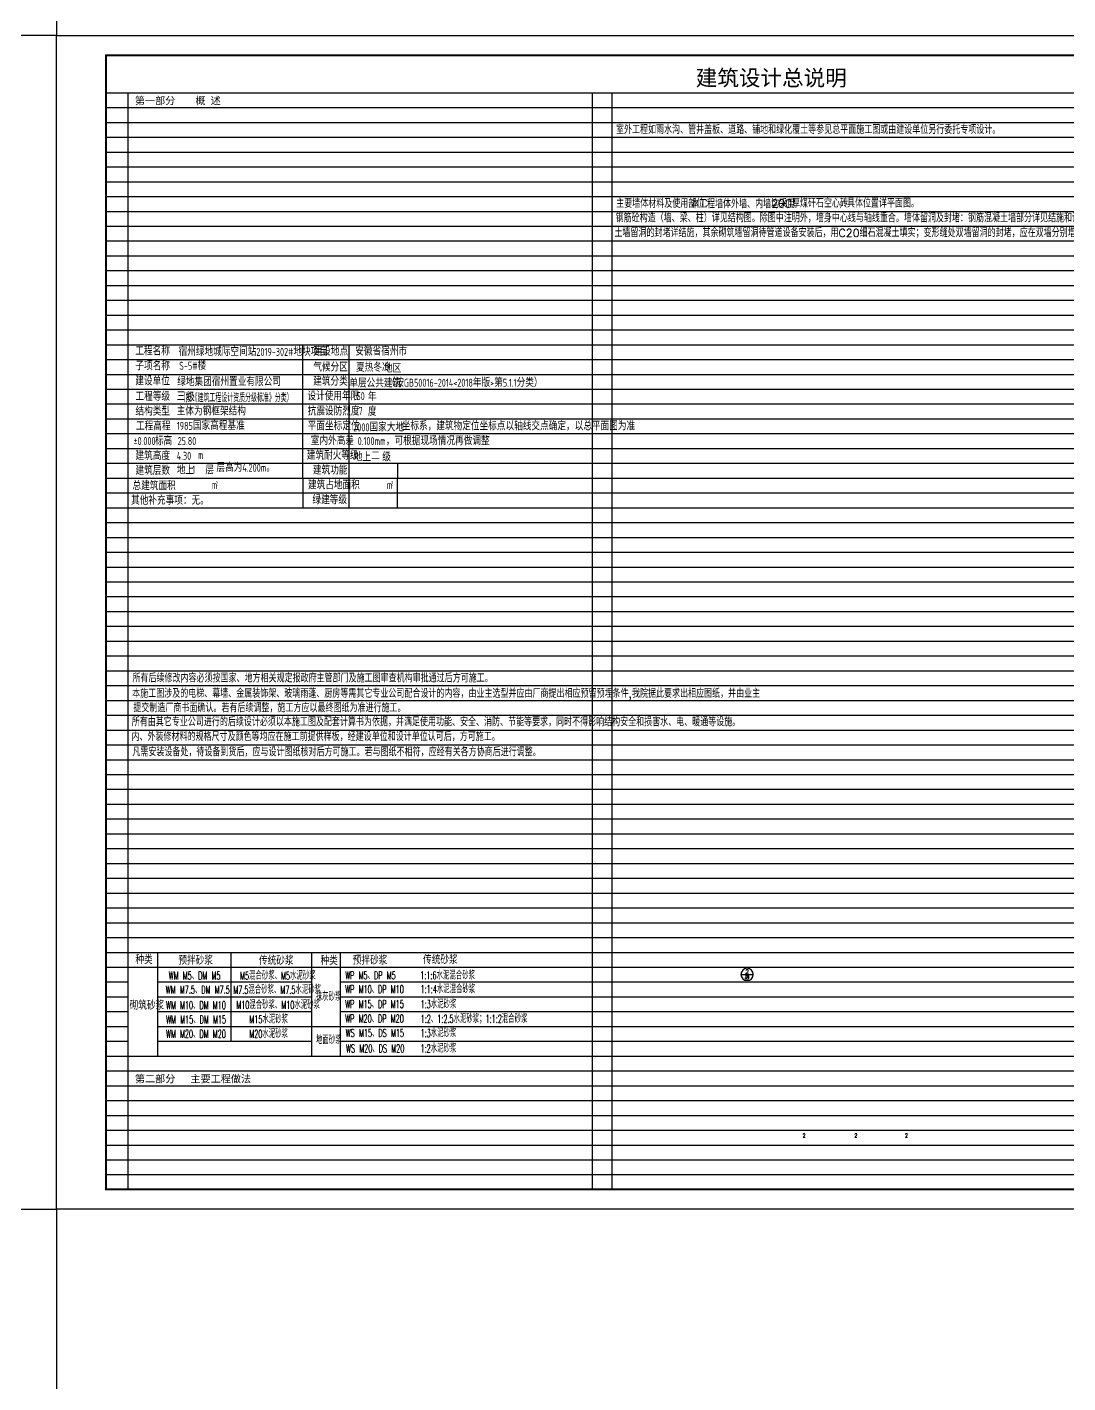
# Model space of a CAD drawing. Extents: x 609585 to 758557, y 501145 to 763045.
# Drawn here: x 672967 to 725628, y 569756 to 638368 of the extents above; entities that cross this region are included whole.
import ezdxf
from ezdxf.enums import TextEntityAlignment as Align

# ---------------------------------------------------------------- set-up
doc = ezdxf.new("R2010")
doc.units = 0
doc.header["$LTSCALE"] = 1000
doc.header["$MEASUREMENT"] = 0
for name, color, linetype in [('$AUDIT_BAD_LAYER3', 7, 'Continuous'), ('Defpoint', 7, 'Continuous'), ('PUB_TEXT', 4, 'Continuous'), ('图框', 140, 'Continuous')]:
    doc.layers.add(name, color=color, linetype=linetype)
doc.layers.add('S-1-TEXT', color=7, linetype='Continuous', lineweight=18)
doc.styles.add('_HZTXT', font='txt.shx', dxfattribs={"width": 0.8, "bigfont": 'HZTXT.shx'})
doc.styles.add('_TCH_AXIS', font='COMPLEX', dxfattribs={"bigfont": 'GBCBIG'})
doc.styles.add('COMP', font='complex', dxfattribs={"bigfont": 'hztxt'})
doc.styles.add('文字说明', font='GBENOR', dxfattribs={"width": 0.8, "bigfont": 'HZTXT'})
doc.styles.add('设计说明$0$_TCH_AXIS', font='COMPLEX', dxfattribs={"bigfont": 'GBCBIG'})
doc.styles.add('黑体', font='')
doc.styles.get('黑体').set_extended_font_data('SimHei')

# ---------------------------------------------------------------- blocks, each defined once
blk = doc.blocks.new('_INDEX')
at = {"layer": '$AUDIT_BAD_LAYER3'}
blk.add_line((-0.5, 0), (0.5, 0), dxfattribs=at)
blk.add_circle((0, 0), 0.5, dxfattribs=at)
at = {"layer": '$AUDIT_BAD_LAYER3', "style": '_TCH_AXIS'}
for tag, width, p, p2 in [('1', 2.333333, (-0.17, 0.05), (0.17, 0.05)), ('-', 1.166667, (-0.17, -0.39), (0.17, -0.39))]:
    blk.add_attdef(tag, text='', height=0.34, dxfattribs=dict(at, width=width)).set_placement(p, p2, align=Align.FIT)

msp = doc.modelspace()

# ---------------------------------------------------------------- linework, layer by layer
at = {"layer": 'Defpoint', "color": 252}
for p, q in [((676957, 635045), (750557, 635045)), ((678057, 635045), (678057, 579545)), ((701557, 635045), (701557, 579545)), ((702557, 635045), (702557, 579545)), ((676957, 634295), (750557, 634295)), ((676957, 633545), (750557, 633545)), ((676957, 632795), (750557, 632795)), ((676957, 632045), (750557, 632045)), ((676957, 631295), (750557, 631295)), ((676957, 630545), (750557, 630545)), ((676957, 629795), (750557, 629795)), ((676957, 629045), (750557, 629045)), ((676957, 628295), (750557, 628295)), ((676957, 627545), (750557, 627545)), ((676957, 626795), (750557, 626795)), ((676957, 626045), (750557, 626045)), ((676957, 625295), (750557, 625295)), ((676957, 624545), (750557, 624545)), ((676957, 623795), (750557, 623795)), ((676957, 623045), (750557, 623045)), ((676957, 622295), (750557, 622295)), ((686923, 615545), (686923, 622295)), ((689256, 615545), (689256, 622295)), ((676957, 621545), (750557, 621545)), ((676957, 620795), (750557, 620795)), ((676957, 620045), (750557, 620045)), ((676957, 619295), (750557, 619295)), ((676957, 618545), (726057, 618545)), ((676957, 617795), (726057, 617795)), ((676957, 617045), (726057, 617045)), ((676957, 616295), (702557, 616295)), ((691702, 616295), (691702, 615545)), ((702557, 616295), (726057, 616295)), ((676957, 615545), (726057, 615545)), ((686923, 615545), (686923, 614795)), ((689256, 614795), (689256, 615545)), ((691702, 614795), (691702, 615545)), ((676957, 614795), (750557, 614795)), ((686923, 614795), (686923, 614045)), ((689256, 614045), (689256, 614795)), ((691702, 614045), (691702, 614795)), ((676957, 614045), (750557, 614045)), ((676957, 613295), (750557, 613295)), ((676957, 612545), (750557, 612545)), ((676957, 611795), (750557, 611795)), ((676957, 611045), (750557, 611045)), ((676957, 610295), (750557, 610295)), ((676957, 609545), (750557, 609545)), ((676957, 608795), (750557, 608795)), ((676957, 608045), (750557, 608045)), ((676957, 607295), (750557, 607295)), ((676957, 606545), (750557, 606545)), ((676957, 605795), (750557, 605795)), ((676957, 605045), (750557, 605045)), ((676957, 604295), (750557, 604295)), ((676957, 603545), (750557, 603545)), ((676957, 602795), (750557, 602795)), ((676957, 602045), (750557, 602045)), ((676957, 601295), (750557, 601295)), ((676957, 600545), (750557, 600545)), ((676957, 599795), (750557, 599795)), ((676957, 599045), (750557, 599045)), ((676957, 598295), (750557, 598295)), ((676957, 597545), (750557, 597545)), ((676957, 596795), (750557, 596795)), ((676957, 596045), (750559, 596045)), ((676957, 595295), (750559, 595295)), ((676957, 594545), (750559, 594545)), ((676957, 593795), (702557, 593795)), ((702557, 593795), (750560, 593795)), ((676957, 593045), (702557, 593045)), ((702557, 593045), (750560, 593045)), ((676957, 592295), (702557, 592295)), ((702557, 592295), (750557, 592295)), ((676957, 591545), (702557, 591545)), ((679561, 591545), (679561, 586295)), ((683270, 591545), (683270, 587045)), ((687361, 591545), (687361, 586295)), ((688808, 591545), (688808, 586295)), ((702557, 591545), (750557, 591545)), ((676957, 590795), (702557, 590795)), ((702557, 590795), (750557, 590795)), ((676957, 590045), (678057, 590045)), ((676957, 590045), (678057, 590045)), ((676957, 590045), (678057, 590045)), ((679561, 590045), (687361, 590045)), ((679561, 590045), (687361, 590045)), ((679561, 590045), (687361, 590045)), ((679561, 590045), (687361, 590045)), ((679561, 590045), (687361, 590045)), ((679561, 590045), (687361, 590045)), ((679561, 590045), (687361, 590045)), ((688808, 590045), (702557, 590045)), ((702557, 590045), (750557, 590045)), ((676957, 589295), (678057, 589295)), ((676957, 589295), (678057, 589295)), ((679561, 589295), (687361, 589295)), ((679561, 589295), (687361, 589295)), ((679561, 589295), (687361, 589295)), ((679561, 589295), (687361, 589295)), ((679561, 589295), (687361, 589295)), ((688808, 589295), (702557, 589295)), ((702557, 589295), (750557, 589295)), ((676957, 588545), (678057, 588545)), ((679561, 588545), (687361, 588545)), ((679561, 588545), (687361, 588545)), ((679561, 588545), (687361, 588545)), ((679561, 588545), (687361, 588545)), ((688808, 588545), (702557, 588545)), ((702557, 588545), (750557, 588545)), ((676957, 587795), (678057, 587795)), ((676957, 587795), (678057, 587795)), ((679561, 587795), (687361, 587795)), ((679561, 587795), (687361, 587795)), ((687361, 587795), (702557, 587795)), ((702557, 587795), (750557, 587795)), ((676957, 587045), (678057, 587045)), ((676957, 587045), (678057, 587045)), ((679561, 587045), (687361, 587045)), ((679561, 587045), (687361, 587045)), ((679561, 587045), (687361, 587045)), ((679561, 587045), (687361, 587045)), ((679561, 587045), (687361, 587045)), ((688808, 587045), (702557, 587045)), ((702557, 587045), (750557, 587045)), ((676957, 586295), (750557, 586295)), ((676957, 585545), (750557, 585545)), ((676957, 584795), (750557, 584795)), ((676957, 584045), (750557, 584045)), ((676957, 583295), (750557, 583295)), ((676957, 582545), (750557, 582545)), ((676957, 581795), (750557, 581795)), ((676957, 581045), (750557, 581045)), ((676957, 580295), (750557, 580295)), ((676957, 579545), (750557, 579545))]:
    msp.add_line(p, q, dxfattribs=at)
at = {"layer": 'Defpoint', "color": 252, "const_width": 0.9}
for points in [[(683270, 587045), (683270, 591545)], [(687361, 586295), (687361, 591545)], [(688808, 586295), (688808, 591545)], [(692513, 586295), (692513, 591545)]]:
    msp.add_lwpolyline(points, dxfattribs=at)
at = {"layer": '图框', "color": 2}
for points in [[(674457, 637945), (643457, 637945), (643457, 655945), (674457, 655945)], [(674457, 560545), (643457, 560545), (643457, 578545), (674457, 578545)]]:
    msp.add_lwpolyline(points, close=True, dxfattribs=at)
at = {"layer": '图框'}
msp.add_lwpolyline([(674457, 637945), (758557, 637945), (758557, 578545), (674457, 578545)], close=True, dxfattribs=at)
msp.add_lwpolyline([(674457, 637945), (758557, 637945), (758557, 578545), (674457, 578545)], close=True, dxfattribs=at)
at = {"layer": '图框', "const_width": 100}
msp.add_lwpolyline([(757557, 579545), (757557, 636945), (676957, 636945), (676957, 579545)], close=True, dxfattribs=at)

# ---------------------------------------------------------------- block references
at = {"layer": 'PUB_TEXT', "color": 1}
ref = msp.add_blockref('_INDEX', (709395, 590424), dxfattribs=dict(at, xscale=-625.0000000186265, yscale=625.0000000207219, zscale=625.0000000207478, rotation=180))
ref.add_attrib('1', 'J29', dxfattribs={"layer": '$AUDIT_BAD_LAYER3', "height": 212.5, "style": 'COMP', "width": 0.428571}).set_placement((709289, 590181), (709501, 590181), align=Align.FIT)
ref.add_attrib('-', '2', dxfattribs={"layer": '$AUDIT_BAD_LAYER3', "height": 213, "style": 'COMP', "width": 1.5}).set_placement((709289, 590456), (709501, 590456), align=Align.FIT)

# ---------------------------------------------------------------- texts
at = {"layer": 'PUB_TEXT', "style": '设计说明$0$_TCH_AXIS'}
for s, height, p in [('室外工程如雨水沟、管井盖板、道路、铺地和绿化覆土等参见总平面施工图或由建设单位另行委托专项设计。', 405.11, (702765, 632968)), ('主要墙体材料及使用部位：', 405.11, (702775, 629227)), ('本工程墙体外墙、内墙均采用', 405.11, (706559, 629210)), ('，具体位置详平面图。', 405.1, (714042, 629242)), ('钢筋砼构造（墙、梁、柱）详见结构图。除图中注明外，墙身中心线与轴线重合。墙体留洞及封堵：钢筋混凝土墙部分详见结施和设备图；砌筑墙预留洞详建施及设备图；混凝', 405.11, (702748, 628498)), ('土墙留洞的封堵详结施，其余砌筑墙留洞待管道设备安装后，用C20细石混凝土填实；变形缝处双墙留洞的封堵，应在双墙分别增设套管。', 405.11, (702684, 627748)), ('所有后续修改内容必须按国家、地方相关规定报政府主管部门及施工图审查机构审批通过后方可施工。', 405.11, (678296, 605208)), ('本施工图涉及的电梯、幕墙、金属装饰架、玻璃雨蓬、厨房等需其它专业公司配合设计的内容，由业主选型并应由厂商提出相应预留预埋条件,我院据此要求出相应图纸，并由业主', 405.11, (678283, 604433)), ('提交制造厂商书面确认。若有后续调整，施工方应以最终图纸为准进行施工。', 405.11, (678342, 603703)), ('所有由其它专业公司进行的后续设计必须以本施工图及配套计算书为依据，并满足使用功能、安全、消防、节能等要求，同时不得影响结构安全和损害水、电、暖通等设施。', 405.11, (678262, 602993)), ('内、外装修材料的规格尺寸及颜色等均应在施工前提供样板，经建设单位和设计单位认可后，方可施工。', 405.11, (678248, 602248)), ('凡需安装设备处，待设备到货后，应与设计图纸核对后方可施工。若与图纸不相符，应经有关各方协商后进行调整。', 405.11, (678294, 601473))]:
    msp.add_text(s, height=height, dxfattribs=at).set_placement(p)
at = {"layer": 'PUB_TEXT', "color": 1, "style": '设计说明$0$_TCH_AXIS'}
msp.add_text('200厚煤矸石空心砖', height=405.1, dxfattribs=at).set_placement((710622, 629242))
at = {"layer": 'PUB_TEXT', "color": 7, "style": '文字说明', "width": 0.8}
for s, p in [('工程名称', (678442, 621759)), ('建设地点', (687458, 621746)), ('子项名称', (678445, 621009)), ('气候分区', (687445, 620945)), ('建设单位', (678442, 620245)), ('建筑分类', (687441, 620228)), ('工程等级', (678450, 619462)), ('设计使用年限', (687151, 619482)), ('结构类型', (678450, 618712)), ('抗震设防烈度', (687166, 618720)), ('工程高程', (678476, 617962)), ('平面坐标定位', (687166, 617970)), ('坐标系，建筑物定位坐标点以轴线交点确定，以总平面图为准', (691923, 617970)), ('±0.000', (678351, 617218)), ('标高', (679433, 617212)), ('室内外高差', (687319, 617220)), ('，可根据现场情况再做调整', (691119, 617216)), ('建筑高度', (678450, 616462)), ('建筑耐火等级', (687118, 616480)), ('建筑层数', (678450, 615712)), ('地上   层', (680538, 615740)), ('m', (681615, 616505)), ('建筑功能', (687428, 615730)), ('总建筑面积', (678299, 614943)), ('m', (682304, 614994)), ('建筑占地面积', (687179, 614980)), ('m', (691170, 614994)), ('其他补充事项：无。', (678226, 614202)), ('绿建等级', (687404, 614230)), ('种类', (678447, 590960)), ('预拌砂浆', (680621, 590925)), ('传统砂浆', (684702, 590913)), ('种类', (687812, 590913)), ('预拌砂浆', (689444, 590930)), ('传统砂浆', (693003, 590954)), ('砌筑砂浆', (678151, 588646))]:
    msp.add_text(s, height=405, dxfattribs=at).set_placement(p)
at = {"layer": 'PUB_TEXT', "color": 1}
for s, height, style, width, p in [('宿州绿地城际空间站2019-302#地块项目', 405, '文字说明', 0.8, (680630, 621729)), ('安徽省宿州市', 405, '文字说明', 0.8, (689570, 621749)), ('夏热冬冷', 405, '文字说明', 0.8, (689609, 620935)), ('绿地集团宿州置业有限公司 ', 405, '文字说明', 0.8, (680562, 620211)), ('级', 405, '文字说明', 0.8, (681011, 619438)), ('1985国家高程基准', 405, '文字说明', 0.8, (680538, 617987)), ('WM M5、DM M5', 400, '_HZTXT', 0.6, (680138, 590167)), ('M5混合砂浆、M5水泥砂浆', 400, '_HZTXT', 0.6, (683744, 590163)), ('WP M5、DP M5', 400, '_HZTXT', 0.6, (689066, 590180)), ('1:1:6水泥混合砂浆', 400, '_HZTXT', 0.6, (692863, 590179)), ('WM M7.5、DM M7.5', 400, '_HZTXT', 0.6, (679988, 589457)), ('M7.5混合砂浆、M7.5水泥砂浆', 400, '_HZTXT', 0.6, (683402, 589449)), ('抹灰砂浆', 400, '_HZTXT', 0.6, (687572, 589091)), ('WP M10、DP M10', 400, '_HZTXT', 0.6, (689064, 589477)), ('1:1:4水泥混合砂浆', 400, '_HZTXT', 0.6, (692873, 589482)), ('WM M10、DM M10', 400, '_HZTXT', 0.6, (679998, 588670)), ('M10混合砂浆、M10水泥砂浆', 400, '_HZTXT', 0.6, (683551, 588684)), ('WP M15、DP M15', 400, '_HZTXT', 0.6, (689064, 588727)), ('1:3水泥砂浆', 400, '_HZTXT', 0.6, (692879, 588719)), ('WM M15、DM M15', 400, '_HZTXT', 0.6, (680006, 587948)), ('M15水泥砂浆', 400, '_HZTXT', 0.6, (684216, 587953)), ('WP M20、DP M20', 400, '_HZTXT', 0.6, (689064, 587992)), ('1:2、1:2.5水泥砂浆；1:1:2混合砂浆', 400, '_HZTXT', 0.6, (692883, 587981)), ('WM M20、DM M20', 400, '_HZTXT', 0.6, (679998, 587218)), ('M20水泥砂浆', 400, '_HZTXT', 0.6, (684210, 587217)), ('地面砂浆', 400, '_HZTXT', 0.6, (687583, 586907)), ('WS M15、DS M15', 400, '_HZTXT', 0.6, (689093, 587261)), ('1:3水泥砂浆', 400, '_HZTXT', 0.6, (692876, 587258)), ('WS M20、DS M20', 400, '_HZTXT', 0.6, (689108, 586480)), ('1:2水泥砂浆', 400, '_HZTXT', 0.6, (692876, 586480))]:
    msp.add_text(s, height=height, dxfattribs=dict(at, style=style, width=width)).set_placement(p)
at = {"layer": 'PUB_TEXT', "color": 6, "style": '文字说明', "width": 0.8}
for s, p in [('S-5#楼', (680662, 621029)), ('4.30', (680538, 616469)), ('1', (681325, 615779))]:
    msp.add_text(s, height=405, dxfattribs=at).set_placement(p)
at = {"layer": 'PUB_TEXT', "color": 7, "style": '文字说明'}
for s, height, width, p in [('地区', 405, 0.8, (691461, 621144)), ('（按GB50016-2014<2018年版>第5.1.1分类）', 405, 0.8, (695102, 620422)), ('（按《建筑工程设计资质分级标准》分类）', 405, 0.55, (683544, 619647)), ('年', 405, 0.8, (690430, 619712)), ('度', 405, 0.8, (690430, 618962)), ('地上   级', 405, 0.8, (690433, 616652)), ('2', 202, 0.8, (682570, 615281)), ('2', 202, 0.8, (691436, 615281))]:
    msp.add_text(s, height=height, dxfattribs=dict(at, width=width)).set_placement(p, align=Align.MIDDLE)
at = {"layer": 'PUB_TEXT', "color": 6, "style": '文字说明', "width": 0.8}
msp.add_text('单层公共建筑', height=405, dxfattribs=at).set_placement((690583, 620392), align=Align.MIDDLE)
at = {"layer": 'PUB_TEXT', "color": 2, "style": '文字说明', "width": 0.8}
for s, p in [('三', (680538, 619470)), ('主体为钢框架结构', (680538, 618720)), ('25.80', (680583, 617217)), ('0.100mm', (689691, 617217))]:
    msp.add_text(s, height=405, dxfattribs=at).set_placement(p)
at = {"layer": 'PUB_TEXT', "color": 1, "style": '文字说明', "width": 0.8}
for s, p in [('50', (689841, 619693)), ('7', (689841, 618946)), ('2000国家大地', (690755, 618167))]:
    msp.add_text(s, height=405, dxfattribs=at).set_placement(p, align=Align.MIDDLE)
at = {"layer": 'PUB_TEXT', "color": 2, "style": '文字说明', "width": 0.8}
msp.add_text('二', height=405, dxfattribs=at).set_placement((690594, 616671), align=Align.MIDDLE)
at = {"layer": 'PUB_TEXT', "color": 6, "style": '文字说明', "width": 0.8}
msp.add_text('层高为4.200m。', height=405, dxfattribs=at).set_placement((682546, 615743), align=Align.BOTTOM_LEFT)
at = {"layer": 'PUB_TEXT', "style": '_HZTXT', "width": 0.8}
for p in [(712203, 582172), (714824, 582172), (717381, 582172)]:
    msp.add_text('2', height=200, dxfattribs=at).set_placement(p)
at = {"layer": 'S-1-TEXT', "color": 7, "style": '黑体'}
for s, height, p in [('建筑设计总说明', 800, (706800, 635401)), ('第一部分    概 述', 375, (678420, 634458)), ('第二部分   主要工程做法 ', 375, (678420, 584958))]:
    msp.add_text(s, height=height, dxfattribs=at).set_placement(p)

doc.saveas('drawing.dxf')
